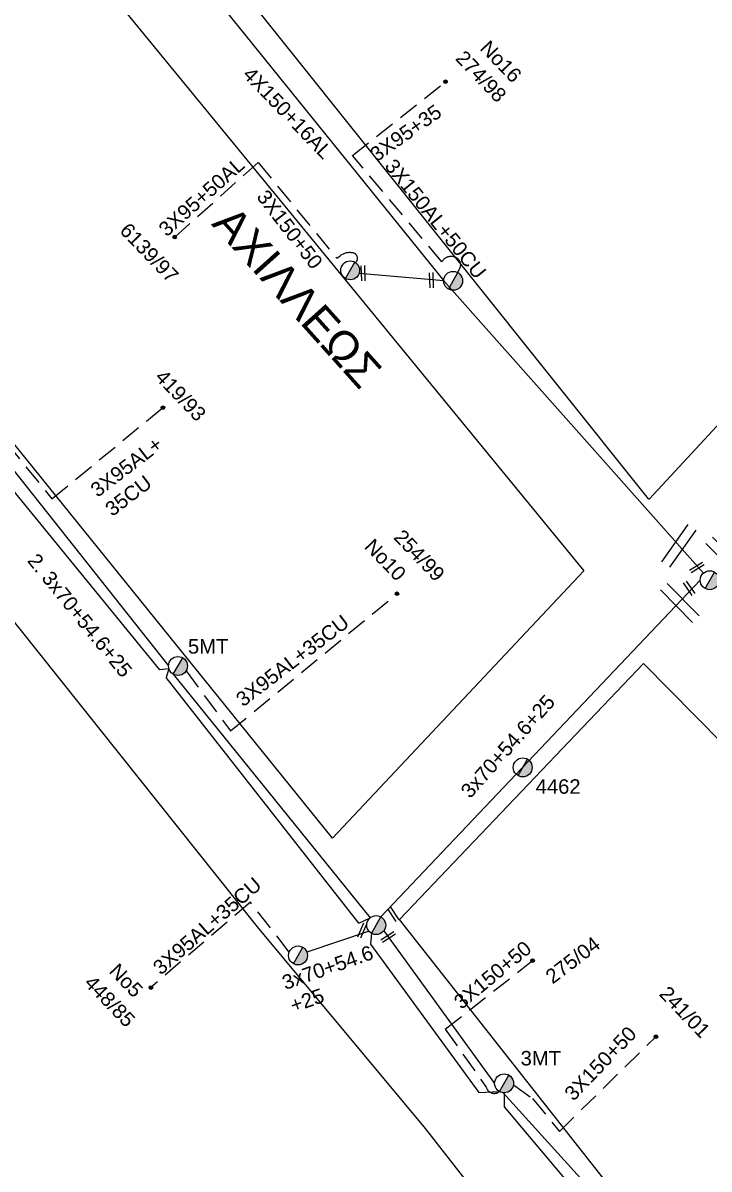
# Model space of a CAD drawing. Header units: millimetres. Extents: x -2449 to 2989, y 8 to 1056.
# Drawn here: x 154.9 to 240.3, y 281.4 to 424.1 of the extents above; entities that cross this region are included whole.
import ezdxf

# ---------------------------------------------------------------- set-up
doc = ezdxf.new("R2010")
doc.units = ezdxf.units.MM
doc.linetypes.add('DASHED', pattern=[19.05, 12.7, -6.35])
for name, color, linetype in [('Άγνωστα', 7, 'Continuous'), ('Γυμνά εναέρια ΧΤ και ΦΟΠ (3Φ)   4x50+16AL', 7, 'Continuous'), ('Επιγραφές - Σχήματα', 7, 'Continuous'), ('Καλώδια ΧΤ   3x150AL+50CU', 7, 'DASHED'), ('Καλώδια ΧΤ   3x95+35 XLPE', 7, 'DASHED'), ('Καλώδια ΧΤ   3x95+50 AL XLPE', 7, 'DASHED'), ('Μηχανική τομή', 7, 'Continuous'), ('Στύλος ΦΜ', 7, 'Continuous'), ('Στύλος ΦΜ @ 1', 7, 'Continuous'), ('Συνδέσεις', 7, 'Continuous'), ('Συνεστραμμένα ΧΤ   3x70+54.6+25 AL', 7, 'SYN_LINE'), ('Τομή', 7, 'Continuous'), ('Υπόβαθρο ΔΕΗ', 7, 'Continuous'), ('Υπόγεια καλώδια Δικτύου ΧΤ και Παρ. ΧΤ X-95  (3X95AL +35CU  XLPE)', 7, 'DASHED')]:
    doc.layers.add(name, color=color, linetype=linetype)
doc.styles.add('arial', font='arial.ttf')
doc.styles.get("Standard").update_dxf_attribs({"font": 'arial.ttf'})
doc.linetypes.add('SYN_LINE', pattern='A,0.5,-0.0001,["/\\/\\/\\/",Standard,S=0.1,R=0,X=0,Y=-0.05],-0.25', length=0.7501)

# ---------------------------------------------------------------- blocks, each defined once
blk = doc.blocks.new('ΥΠΑΡΧΩΝ ΤΣΙΜΕΝΤΕΝΙΟΣ ΣΤΥΛΟΣ')
at = {"layer": 'Στύλος ΦΜ'}
blk.add_hatch(color=7, dxfattribs=at).paths.add_polyline_path([(-1.29, -2.28, 0.574793), (2.62, 0, 0.268822), (1.3, 2.27)])
at = {"layer": 'Στύλος ΦΜ', "color": 7}
blk.add_line((-1.29, -2.28), (1.3, 2.27), dxfattribs=at)
blk.add_circle((0, 0), 2.62, dxfattribs=at)
at = {"layer": 'Στύλος ΦΜ', "flags": 4}
for tag, p in [('ΑΡΙΘΜΟΣ', (-4.68, 8.05)), ('ΤΥΠΟΣ', (-4.91, 3.03))]:
    blk.add_attdef(tag, p, '', height=4, dxfattribs=at)
blk = doc.blocks.new('ΜΗΧΑΝΙΚΗ ΤΟΜΗ')
at = {"layer": 'Μηχανική τομή', "ltscale": 40}
for p, q in [((-1.89, 0.78), (1.89, 0.78)), ((1.89, 0), (-1.89, 0))]:
    blk.add_line(p, q, dxfattribs=at)
blk = doc.blocks.new('_ΣΥΝΔΕΣΗ')
at = {"layer": 'Συνδέσεις', "linetype": 'SYN_LINE', "ltscale": 40}
blk.add_hatch(color=256, dxfattribs=at).paths.add_polyline_path([(0.5, -0.01, 1), (-0.5, -0.01, 1)])
at = {"layer": 'Συνδέσεις'}
blk.add_circle((0, -0.01), 0.5, dxfattribs=at)
blk = doc.blocks.new('ΤΟΜΗ')
at = {"layer": 'Τομή', "ltscale": 40}
for p, q in [((-5.68, 0), (5.68, 0)), ((5.68, -2.33), (-5.68, -2.33))]:
    blk.add_line(p, q, dxfattribs=at)

msp = doc.modelspace()

# ---------------------------------------------------------------- linework, layer by layer
at = {"layer": 'Άγνωστα', "color": 62, "linetype": 'DASHED', "ltscale": 0.2}
msp.add_line((207.43, 298.86), (212.53, 291.62), dxfattribs=at)
at = {"layer": 'Άγνωστα', "color": 30, "linetype": 'DASHED', "ltscale": 0.2}
msp.add_lwpolyline([(184.13, 406.71), (193.92, 394.78), (194.33, 395.09, -0.211648), (195.95, 395.45, -0.704051), (196.14, 394.18)], format="xyb", dxfattribs=at)
at = {"layer": 'Άγνωστα', "color": 30, "linetype": 'SYN_LINE', "ltscale": 10}
msp.add_lwpolyline([(207.23, 391.98), (196.71, 392.91)], dxfattribs=at)
at = {"layer": 'Άγνωστα', "color": 62, "linetype": 'DASHED', "ltscale": 0.2}
for points in [[(207.43, 298.86), (218.29, 307.38)], [(215.91, 291.93), (218.27, 290.23), (221.62, 286.13), (233.63, 297.92)]]:
    msp.add_lwpolyline(points, dxfattribs=at)
msp.add_lwpolyline([(212.53, 291.62, 0.52948), (214.16, 291.08)], format="xyb", dxfattribs=at)
at = {"layer": 'Γυμνά εναέρια ΧΤ και ΦΟΠ (3Φ)   4x50+16AL', "color": 30, "ltscale": 0.2}
for points in [[(155.32, 460.22), (173.5, 433.75), (207.23, 391.98)], [(207.23, 391.98), (239.55, 355.6)]]:
    msp.add_lwpolyline(points, dxfattribs=at)
at = {"layer": 'Καλώδια ΧΤ   3x150AL+50CU', "color": 30, "ltscale": 0.2}
msp.add_lwpolyline([(208.99, 393), (209.25, 393.57, 0.355477), (208.95, 394.75, 0.44964), (207, 394.34), (195.89, 407.56)], format="xyb", dxfattribs=at)
at = {"layer": 'Καλώδια ΧΤ   3x95+35 XLPE', "color": 30, "ltscale": 0.2}
msp.add_lwpolyline([(195.89, 407.56), (207.45, 416.75)], dxfattribs=at)
at = {"layer": 'Καλώδια ΧΤ   3x95+50 AL XLPE', "color": 30, "linetype": 'DASHED', "ltscale": 0.2}
msp.add_lwpolyline([(173.75, 397.43), (184.13, 406.71)], dxfattribs=at)
at = {"layer": 'Συνεστραμμένα ΧΤ   3x70+54.6+25 AL', "color": 62, "linetype": 'SYN_LINE', "ltscale": 20}
for p, q in [((173.03, 343.7), (171.92, 343.57)), ((173.03, 343.7), (172.7, 342.61)), ((196.67, 312.06), (198.09, 312.72))]:
    msp.add_line(p, q, dxfattribs=at)
at = {"layer": 'Συνεστραμμένα ΧΤ   3x70+54.6+25 AL', "color": 2, "linetype": 'SYN_LINE', "ltscale": 20}
for points in [[(109.01, 416.07), (146.84, 376.99), (172.98, 344.05)], [(239.15, 354.72), (199.42, 312.82)]]:
    msp.add_lwpolyline(points, dxfattribs=at)
at = {"layer": 'Συνεστραμμένα ΧΤ   3x70+54.6+25 AL', "color": 62, "linetype": 'SYN_LINE', "ltscale": 20}
for points in [[(171.92, 343.57), (146.91, 374.08), (147.6, 375.89)], [(196.67, 312.06), (172.7, 342.61)], [(199.76, 311.08), (213.57, 292.11)], [(198.25, 310.78), (198.1, 309.42), (211.6, 290.96), (214.16, 291.08)], [(214.63, 290.94), (239.01, 264.03)], [(214.74, 290.93), (214.74, 289.19), (236.57, 263.25), (237.85, 263.04)]]:
    msp.add_lwpolyline(points, dxfattribs=at)
at = {"layer": 'Συνεστραμμένα ΧΤ   3x70+54.6+25 AL', "color": 2, "ltscale": 20}
msp.add_lwpolyline([(173.58, 343.03), (198.09, 312.72)], dxfattribs=at)
at = {"layer": 'Συνεστραμμένα ΧΤ   3x70+54.6+25 AL', "color": 2, "linetype": 'SYN_LINE', "ltscale": 10}
msp.add_lwpolyline([(197.94, 311.04), (190.19, 308.42)], dxfattribs=at)
at = {"layer": 'Υπόβαθρο ΔΕΗ', "ltscale": 20}
msp.add_lwpolyline([(163.38, 451.56), (232.66, 364.87, 0.480943), (232.85, 364.87), (274.76, 410.12), (200.31, 485.32), (163.38, 451.56)], format="xyb", dxfattribs=at)
msp.add_lwpolyline([(224.65, 355.89), (193.4, 322.61), (121.77, 411.23), (135.64, 425.14), (139.75, 429.27), (146.12, 434.62), (153.8, 442.34), (224.65, 355.89)], dxfattribs=at)
at = {"layer": 'Υπόβαθρο ΔΕΗ'}
msp.add_lwpolyline([(37.54, 292.83), (122.85, 246.97), (171.83, 202.75), (229.36, 255.29), (204.96, 286.48), (184.05, 311.58), (134.73, 373.38), (113.82, 397.77, 0.459927), (108.08, 397.77), (68.3, 361.39), (65.66, 358.98), (56.87, 347.5), (38.17, 323.07)], format="xyb", dxfattribs=at)
msp.add_lwpolyline([(201.72, 312.5), (232.1, 344.36), (316.87, 258.51), (276.37, 217.76), (201.72, 312.5)], dxfattribs=at)
at = {"layer": 'Υπόγεια καλώδια Δικτύου ΧΤ και Παρ. ΧΤ X-95  (3X95AL +35CU  XLPE)', "color": 2, "linetype": 'DASHED', "ltscale": 0.2}
msp.add_lwpolyline([(149.19, 376.99), (150.1, 377.21, -0.828937), (150.62, 376.05, 0.426759), (150.42, 374.76), (158.48, 364.84), (172.28, 376.2)], format="xyb", dxfattribs=at)
for points in [[(175.17, 343.44), (180.7, 335.96), (201.42, 353.04)], [(188, 308.45), (183.17, 314.66), (170.78, 304.04)]]:
    msp.add_lwpolyline(points, dxfattribs=at)

# ---------------------------------------------------------------- block references
at = {"layer": 'Μηχανική τομή'}
for p, xscale, yscale, zscale, rotation in [((197, 392.91), 0.4999999999999982, 0.4999999999999982, 0.4999999999999982, 272.1514574459507), ((205.51, 392.04), 0.4999999999999982, 0.4999999999999982, 0.4999999999999982, 272.1514574459507), ((238.63, 356.47), 0.5000000000000075, 0.5000000000000075, 0.5000000000000075, 212.1434525129497), ((237.93, 353.83), 0.5000000000000462, 0.5000000000000462, 0.5000000000000462, 124.9364218920333), ((201.12, 313.26), 0.4999999999999997, 0.4999999999999997, 0.4999999999999997, 123.9818146540365), ((197.26, 311.05), 0.4999999999999993, 0.4999999999999993, 0.4999999999999993, 66.9193340496631), ((200.21, 310.49), 0.5000000000000075, 0.5000000000000075, 0.5000000000000075, 212.1434525129497)]:
    msp.add_blockref('ΜΗΧΑΝΙΚΗ ΤΟΜΗ', p, dxfattribs=dict(at, xscale=xscale, yscale=yscale, zscale=zscale, rotation=rotation))
at = {"layer": 'Στύλος ΦΜ @ 1', "ltscale": 40, "xscale": 0.4499999999998181, "yscale": 0.4499999999998181, "zscale": 0.4499999999998181}
for p in [(195.59, 393.28), (208.4, 391.98), (240.33, 354.72), (198.83, 311.8), (189.1, 308.03)]:
    msp.add_blockref('ΥΠΑΡΧΩΝ ΤΣΙΜΕΝΤΕΝΙΟΣ ΣΤΥΛΟΣ', p, dxfattribs=at)
at = {"layer": 'Στύλος ΦΜ @ 1', "ltscale": 40}
ref = msp.add_blockref('ΥΠΑΡΧΩΝ ΤΣΙΜΕΝΤΕΝΙΟΣ ΣΤΥΛΟΣ', (174.16, 344.05), dxfattribs=dict(at, xscale=0.4499999999998181, yscale=0.4499999999998181, zscale=0.4499999999998181))
ref.add_attrib('ΤΥΠΟΣ', '5ΜΤ', (175.4, 345.59), dxfattribs={"layer": 'Στύλος ΦΜ', "height": 1.8, "flags": 4})
ref = msp.add_blockref('ΥΠΑΡΧΩΝ ΤΣΙΜΕΝΤΕΝΙΟΣ ΣΤΥΛΟΣ', (217.06, 331.43), dxfattribs=dict(at, xscale=0.4499999999998181, yscale=0.4499999999998181, zscale=0.4499999999998181))
ref.add_attrib('ΑΡΙΘΜΟΣ', '4462', (218.67, 328.15), dxfattribs={"layer": 'Στύλος ΦΜ', "height": 1.8, "flags": 4})
ref = msp.add_blockref('ΥΠΑΡΧΩΝ ΤΣΙΜΕΝΤΕΝΙΟΣ ΣΤΥΛΟΣ', (214.74, 292.11), dxfattribs=dict(at, xscale=0.4499999999998181, yscale=0.4499999999998181, zscale=0.4499999999998181))
ref.add_attrib('ΤΥΠΟΣ', '3ΜΤ', (216.8, 294.34), dxfattribs={"layer": 'Στύλος ΦΜ', "height": 1.8, "flags": 4})
at = {"layer": 'Συνδέσεις', "xscale": 0.4500000000000455, "yscale": 0.4500000000000455, "zscale": 0.4500000000000455}
for p in [(207.45, 416.76), (173.75, 397.43), (172.28, 376.2), (201.42, 353.05), (218.29, 307.39), (170.79, 304.04), (233.64, 297.92)]:
    msp.add_blockref('_ΣΥΝΔΕΣΗ', p, dxfattribs=at)
at = {"layer": 'Τομή'}
for p, xscale, yscale, zscale, rotation in [((236.96, 358.65), 0.4999999999999894, 0.4999999999999894, 0.4999999999999894, 234.7209243194908), ((241.84, 357.25), 0.5000000000000012, 0.5000000000000012, 0.5000000000000012, 134.5152466421551), ((236.19, 351.48), 0.5000000000000012, 0.5000000000000012, 0.5000000000000012, 134.5152466421551)]:
    msp.add_blockref('ΤΟΜΗ', p, dxfattribs=dict(at, xscale=xscale, yscale=yscale, zscale=zscale, rotation=rotation))

# ---------------------------------------------------------------- texts
at = {"layer": 'Άγνωστα', "linetype": 'SYN_LINE', "ltscale": 20, "char_height": 1.8, "width": 69.1904, "attachment_point": 1, "style": 'arial'}
for insert, rotation in [((185.28, 403.51), 307.4611), ((208.29, 302.62), 39.6317), ((222.08, 291.06), 46.1417)]:
    msp.add_mtext('3X150+50', dxfattribs=dict(at, insert=insert, rotation=rotation))
at = {"layer": 'Γυμνά εναέρια ΧΤ και ΦΟΠ (3Φ)   4x50+16AL', "ltscale": 40, "insert": (183.4, 418.78), "char_height": 1.8, "width": 69.1904, "attachment_point": 1, "rotation": 313.8352, "style": 'arial'}
msp.add_mtext('\\A1;4X150+16AL', dxfattribs=at)
at = {"layer": 'Επιγραφές - Σχήματα', "linetype": 'SYN_LINE', "ltscale": 20, "char_height": 1.8, "width": 69.1904, "attachment_point": 1, "style": 'arial'}
for s, insert, rotation in [('\\A1;Nο16', (212.93, 422.07), 313.8352), ('\\A1;274/98', (209.87, 420.82), 313.8352), ('\\A1;6139/97', (168.09, 399.37), 313.8352), ('\\A1;419{\\H1x;/93}', (172.49, 381.13), 313.8352), ('\\A1;254/99', (202.19, 361.21), 313.8352), ('\\A1;Nο10', (198.54, 360.05), 313.8352), ('275/04', (219.69, 305.83), 37.4321), ('\\A1;Nο5', (166.77, 307.21), 313.8352), ('\\A1;448/85', (163.67, 305.74), 313.8352), ('\\A1;241/01', (235.23, 304.39), 313.8352)]:
    msp.add_mtext(s, dxfattribs=dict(at, insert=insert, rotation=rotation))
at = {"layer": 'Επιγραφές - Σχήματα', "insert": (181.21, 401.68), "char_height": 4, "width": 157.7424, "attachment_point": 1, "rotation": 311.9047}
msp.add_mtext('ΑΧΙΛΛΕΩΣ', dxfattribs=at)
at = {"layer": 'Καλώδια ΧΤ   3x150AL+50CU', "ltscale": 40, "insert": (201.18, 407.35), "char_height": 1.8, "width": 69.1904, "attachment_point": 1, "rotation": 309.0056, "style": 'arial'}
msp.add_mtext('3X150AL+50CU', dxfattribs=at)
at = {"layer": 'Καλώδια ΧΤ   3x95+35 XLPE', "ltscale": 40, "insert": (197.85, 408.19), "char_height": 1.8, "width": 69.1904, "attachment_point": 1, "rotation": 35.3422, "style": 'arial'}
msp.add_mtext('3X95+35', dxfattribs=at)
at = {"layer": 'Καλώδια ΧΤ   3x95+50 AL XLPE', "ltscale": 40, "insert": (171.56, 398.72), "char_height": 1.8, "width": 69.1904, "attachment_point": 1, "rotation": 41.752, "style": 'arial'}
msp.add_mtext('3X95+50AL', dxfattribs=at)
at = {"layer": 'Συνεστραμμένα ΧΤ   3x70+54.6+25 AL', "linetype": 'SYN_LINE', "ltscale": 20, "char_height": 1.8, "width": 69.1904, "attachment_point": 1, "style": 'arial'}
for s, insert, rotation in [('2. 3x70+54.6+25', (156.72, 358.25), 309.005), ('3x70+54.6+25', (209.18, 328.66), 48.3024), ('3x70+54.6\\P+25', (186.91, 305.41), 19.4466)]:
    msp.add_mtext(s, dxfattribs=dict(at, insert=insert, rotation=rotation))
at = {"layer": 'Υπόγεια καλώδια Δικτύου ΧΤ και Παρ. ΧΤ X-95  (3X95AL +35CU  XLPE)', "linetype": 'DASHED', "ltscale": 0.1, "char_height": 1.8, "width": 69.1904, "attachment_point": 1, "style": 'arial'}
for s, insert, rotation in [('3X95AL+\\P35CU', (163.06, 366.39), 37.4321), ('3X95AL+35CU', (181.17, 340.32), 37.4321), ('3X95AL+35CU', (170.84, 306.86), 41.0265)]:
    msp.add_mtext(s, dxfattribs=dict(at, insert=insert, rotation=rotation))

doc.saveas('drawing.dxf')
